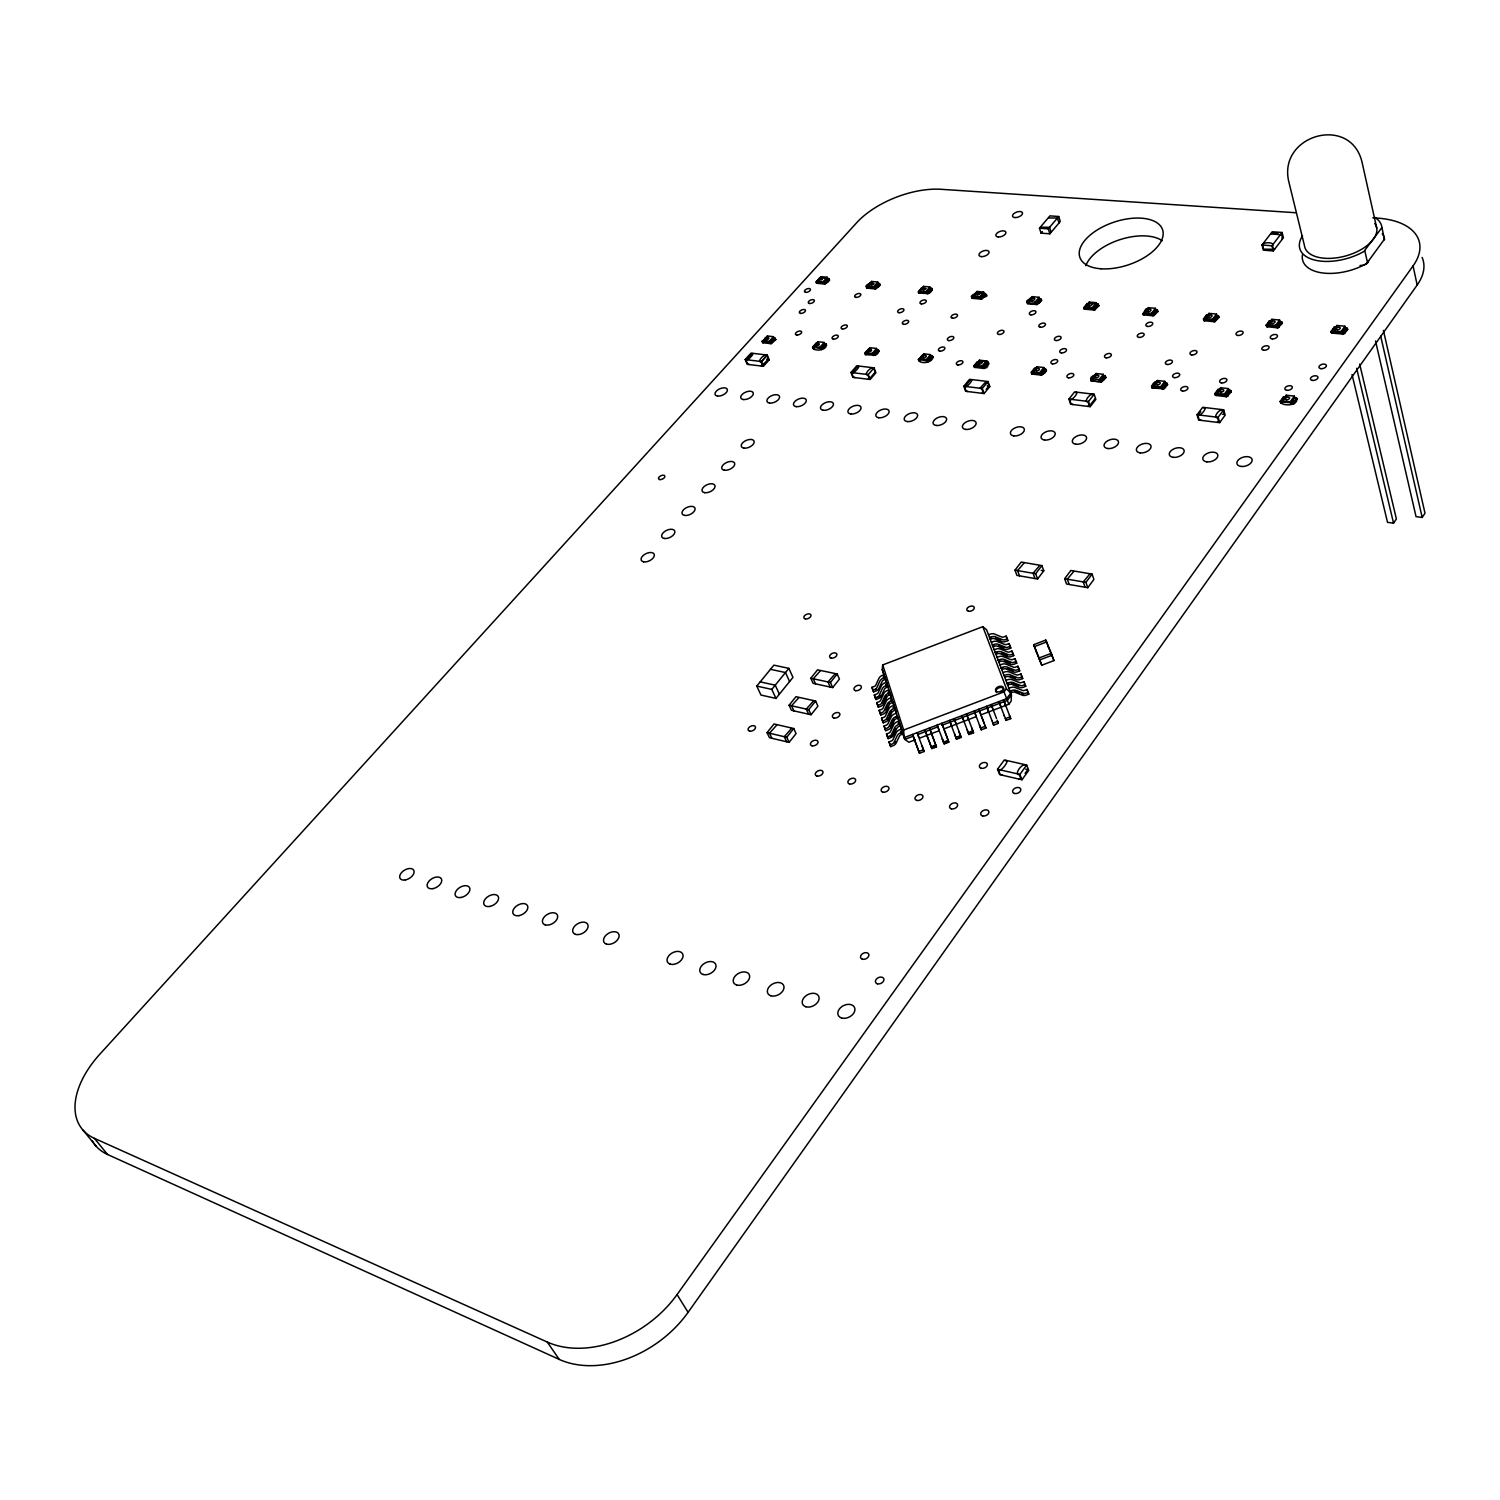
<?xml version="1.0" encoding="UTF-8"?>
<svg xmlns="http://www.w3.org/2000/svg" width="1500" height="1500" viewBox="0 0 1500 1500"><rect width="100%" height="100%" fill="white"/><g stroke="black" fill="none" stroke-linecap="round" stroke-linejoin="round"><path stroke-width="1.5" d="M915.356 739.763L908.831 742.238L904.8 739.387L882.244 669.562L882.731 664.931L982.819 626.663L986.55 629.7L1011.431 694.913L1011.15 701.119L1008.806 704.269L980.55 714.994M1302.525 254.475A42.319 22.387 -15.5 0 0 1322.175 272.906A42.319 22.387 -15.5 0 0 1366.65 263.512L1384.519 239.081A42.319 22.387 -15.5 0 0 1382.212 233.644M1384.463 239.756L1381.856 227.025A42.469 22.331 -15.6 0 0 1374.6 217.275M1333.312 332.288L1332.956 330.844L1336.875 325.463L1344.9 326.231L1341 331.613L1341.338 333.056L1345.238 327.656L1347.694 329.513L1343.419 334.106L1331.737 333.056L1331.062 331.444L1331.812 332.981M1218.487 315.619L1214.606 320.756L1203.675 319.781L1203.938 320.7L1214.794 321.75L1219.163 317.25L1216.875 315.469L1212.881 320.663L1212.487 319.275L1216.481 314.081L1208.981 313.369L1204.987 318.544L1205.381 319.95M1091.081 380.663L1101.469 382.144L1106.006 377.531L1103.756 375.712L1099.575 381.038L1099.125 379.65L1103.325 374.344L1096.012 373.5L1090.894 380.906M1045.819 369.075C1047.225 379.575 1029.075 368.906 1031.7 374.025L1041.919 375.206L1046.456 370.688L1044.3 368.906L1040.062 374.119L1039.613 372.769L1043.831 367.538L1036.763 366.731L1031.7 374.025M982.181 361.781C992.212 356.775 988.031 370.819 984 367.613L973.931 365.831L977.194 361.762L979.894 361.537L979.425 360.188L986.269 360.975L986.737 362.306L982.5 367.444L982.013 366.094L986.269 360.975M1346.981 327.825L1347.694 329.513M766.087 339.037C771.019 334.875 768.525 342.019 764.606 339.056L765.506 338.025A2.494 1.275 -22.9 0 0 767.212 337.181L762.056 341.288L762.6 342.712L771.337 343.725L775.837 339.581L773.962 337.95L769.65 342.731L769.125 341.456L763.088 340.763L763.612 342.019M1228.856 390.038L1231.256 391.931L1226.719 396.713L1215.413 395.4L1214.737 393.769L1218.019 389.381L1221.038 389.137L1220.625 387.731L1228.462 388.612L1228.856 390.038L1224.731 395.569L1224.338 394.144L1228.462 388.612M1230.544 390.244L1231.256 391.931M1165.256 382.762L1167.562 384.619L1164.375 388.781L1152.094 388.031C1150.969 385.312 1154.175 380.944 1157.681 381.881L1157.269 380.494L1164.825 381.356L1165.256 382.762L1161.094 388.181L1160.662 386.775L1164.825 381.356M1166.888 382.95L1167.562 384.619M1157.4 309.825L1153.388 314.925L1142.887 313.912L1143.169 314.831L1153.669 315.844L1158.056 311.419L1155.825 309.675L1151.794 314.775L1151.4 313.406L1155.413 308.306L1148.156 307.613L1142.831 314.213L1145.756 309.262L1148.569 308.981M1105.35 375.9C1106.175 386.1 1080.244 380.325 1095.6 374.775L1095.881 375.694A1.988 1.106 -18.7 0 0 1096.012 377.662A1.988 1.106 -18.7 0 0 1098.881 376.031A1.988 1.106 -18.7 0 0 1095.994 375.694L1094.737 374.681M1098.263 304.219L1094.513 310.125L1098.9 305.775L1098.263 304.219L1091.456 303.562M886.388 695.55L883.294 702.188A5.138 3.994 -17.4 0 1 882.769 703.05M885.731 709.931L888.075 704.944M888.975 716.062L891.337 711.075M891.469 723.919L893.831 718.913M893.175 733.519L895.556 728.494M1282.106 322.331L1277.812 326.85L1266.112 325.2L1266.844 326.7L1277.981 327.863L1282.35 323.269L1279.969 321.469L1276.031 326.756L1275.656 325.331L1279.613 320.044L1271.85 319.312L1267.894 324.6L1268.269 326.006M1203.825 319.631L1204.087 320.55M931.013 355.931L930.525 354.619L926.25 359.644L926.737 360.956L931.013 355.931L932.456 356.1C934.65 361.781 922.594 364.688 918.938 360.9L918.356 359.4L923.606 355.087M878.419 349.913C879.544 359.662 862.594 349.856 865.2 354.637L875.719 355.238L879 351.431L878.419 349.913L877.031 349.744L872.737 354.694L872.25 353.4L876.525 348.45L877.031 349.744M1282.5 402.281L1282.125 400.837L1286.213 395.212L1294.312 396.131L1290.244 401.775L1290.619 403.219L1294.688 397.575L1296.45 397.781C1299.019 405.3 1285.612 406.462 1280.925 403.031L1280.25 401.363L1280.925 403.031M1296.45 397.781L1297.163 399.506M813.656 346.613L819.881 347.325L820.406 348.619L824.7 343.762L826.05 343.912C828.038 349.838 816.544 351.675 813.113 348.581L812.569 347.137L815.981 343.275L818.475 343.05L817.969 341.756L813.656 346.613L814.163 347.887M1281.656 321.619L1282.35 323.269M828.956 278.644C829.763 287.756 814.087 278.7 816.431 283.238L825.15 284.081L829.5 280.087L828.956 278.644L820.2 277.8L815.906 281.85M775.275 338.1L771.056 342.806L762.056 341.288M1039.519 298.631C1047.169 307.2 1013.438 303.9 1032.712 297.994L1032.262 296.644L1039.069 297.3L1039.519 298.631L1035.431 303.544L1035 302.213L1039.069 297.3M1375.519 340.931L1416.038 516.619L1422.188 517.481L1425 513.206L1383.413 330.431M762.731 342.562L765.581 337.5M1352.025 374.531L1387.519 522.319L1393.556 523.181L1396.388 518.944L1359.675 364.125M979.669 292.95C1004.85 297.356 954.712 301.575 977.475 292.744L977.025 291.431L983.625 292.05L984.075 293.363L979.969 298.2L979.519 296.887L983.625 292.05M932.456 356.1L933.056 357.656M931.725 288.394C932.944 297.413 916.275 288.881 918.675 293.119L929.138 293.55L932.306 289.894L931.725 288.394L930.337 288.263L926.213 293.025L925.744 291.713L929.869 286.969L930.337 288.263M92.287 1140.769A85.894 51.206 -36.7 0 0 107.513 1154.456L559.219 1359.394A98.081 71.55 -35.8 0 0 688.088 1312.331L1417.163 285.038A74.737 40.238 -15.3 0 0 1422.094 257.438M1295.794 212.737L941.081 189.3A65.1 32.231 -21 0 0 856.688 222.713L99.956 1054.069A86.456 51.056 -36.5 0 0 94.406 1138.35L547.275 1342.05A98.812 71.494 -35.6 0 0 677.062 1294.575L1413.075 265.912A75.169 40.05 -15.5 0 0 1377.469 218.138L1372.8 217.838M878.212 283.312C885 291.3 853.575 288.375 872.006 282.731L871.519 281.438L877.725 282.037L878.212 283.312L874.069 287.981L873.6 286.706L877.725 282.037M1025.1 773.381L1027.819 769.631L1025.719 769.144M1021.969 779.775L1028.756 770.381L1026.694 765.037L1004.325 759.956L997.5 769.275L999.619 774.6L1021.969 779.775L1019.888 774.412L997.5 769.275M1294.031 403.856L1296.919 398.55M1344.694 333.656L1347.469 328.556M826.05 343.912L826.631 345.413M1019.888 774.412L1026.694 765.037M1280.25 401.363L1283.494 396.9L1286.587 396.656L1286.213 395.212M1331.062 331.444L1334.175 327.169L1337.212 326.906L1336.875 325.463M1280.513 402.319L1283.494 396.9M1331.287 332.4L1334.175 327.169M1302.525 235.8A42.469 22.331 -15.6 0 0 1314.525 260.025A42.469 22.331 -15.6 0 0 1363.912 251.456L1381.8 227.719M1215.487 395.325L1217.194 391.781M1219.631 422.662L1225.181 415.144L1223.681 409.8L1202.681 407.288L1197.075 414.75L1198.631 420.056L1219.631 422.662L1218.094 417.319L1223.681 409.8M1087.763 587.7L1093.912 579.412L1092.113 574.106L1070.85 570.487L1064.663 578.719L1066.519 584.006L1087.763 587.7L1085.944 582.375L1092.113 574.106M1011.431 694.913L1007.344 700.425L941.887 725.306M1006.406 688.688L1010.756 693.15L1006.65 698.663L904.069 737.644L903.675 730.012L1004.044 691.838L1006.406 688.688L982.819 626.663M1214.869 393.769L1226.456 395.775L1230.994 390.994M1153.388 384.788L1152.487 385.988A1.931 1.087 -18 0 1 1152.675 387.206L1152.956 388.125M1201.237 420.375L1199.1 419.55L1197.9 415.406L1200.694 411.675M1266.112 325.2L1269.244 321L1271.306 320.644A2.831 1.537 -16.4 0 1 1269.431 321.6L1268.606 322.725L1270.575 322.913M1267.406 324.731L1269.244 321M1216.912 394.669L1216.5 393.244L1220.625 387.731M1037.569 578.981L1035.694 573.731L1041.9 565.575L1021.219 562.069L1014.994 570.15L1016.906 575.4L1037.569 578.981L1043.775 570.844L1041.9 565.575M1273.331 250.931L1283.438 237.713L1282.125 232.481L1272.188 231.769L1262.044 244.95L1263.394 250.162L1273.331 250.931L1272 245.681L1282.125 232.481M1273.5 249.938L1272.469 245.85C1276.181 242.362 1262.662 241.369 1262.513 245.1L1263.562 249.169L1274.606 249.262M1151.812 387.094L1162.744 388.369L1167.281 383.681M1203.562 320.081L1206.488 315.038L1209.356 314.756L1208.981 313.369M1153.519 387.3L1153.106 385.912L1157.269 380.494M1155.3 384.994L1155.975 384.131L1154.044 383.906L1154.906 382.762A2.812 1.575 -17.9 0 0 1156.8 381.788L1155.469 383.025L1154.869 382.125M1209.356 314.756L1207.706 316.913L1205.812 316.725L1206.637 315.619A2.775 1.5 -17.2 0 0 1208.475 314.681L1207.556 315.75M1203.3 319.144L1206.581 315.038M1087.725 406.369L1089.394 406.012L1095.056 398.794M1090.181 406.669L1095.844 399.45L1094.194 394.275L1074.6 391.913L1068.919 399.094L1070.625 404.25L1090.181 406.669L1088.512 401.475L1094.194 394.275M1086.244 305.287L1087.087 304.237A2.662 1.425 -18.9 0 0 1088.888 303.319M789.113 742.35L796.069 733.612L793.725 728.513L774.038 723.956L767.062 732.638L769.444 737.719L789.113 742.35L786.75 737.269L767.062 732.638M811.069 714.75L817.913 706.144L815.625 701.044L795.975 696.675L789.094 705.225L791.419 710.306L811.069 714.75L808.762 709.65L789.094 705.225M832.688 687.581L839.438 679.106L837.188 673.987L817.556 669.825L810.806 678.244L813.075 683.325L832.688 687.581L830.438 682.463L810.806 678.244M786.75 737.269L793.725 728.513M808.762 709.65L815.625 701.044M830.438 682.463L837.188 673.987M1094.587 310.05L1084.35 309.15L1083.75 307.631L1086.975 303.656L1089.712 303.394L1089.281 302.044L1096.312 302.7L1096.725 304.069L1092.675 309.075L1092.262 307.725L1096.312 302.7M775.95 698.4L792.975 677.381L788.888 668.362L773.888 665.156L756.769 686.081L760.969 695.062L775.95 698.4L771.788 689.4L756.769 686.081M771.788 689.4L788.888 668.362M1031.1 372.469L1034.456 368.325L1037.212 368.1L1036.763 366.731M1084.031 308.531L1089.281 302.044M986.138 389.438L989.006 385.95L987.619 382.031M984.056 393.562L989.794 386.588L988.013 381.525L969.562 379.312L963.806 386.25L965.606 391.275L984.056 393.562L982.275 388.5L988.013 381.525M1026.787 302.156L1027.388 303.637L1037.231 304.594L1041.6 300.319L1041 298.781M973.444 295.369L972.938 298.369M966.019 385.144L970.331 379.95C974.981 378.169 966.769 388.087 964.575 386.887L965.981 390.787L967.913 391.556M984 367.613L988.538 363.169L987.487 362.4A2.7 1.463 -20.2 0 0 987.638 363.731L984.731 364.744M979.425 360.188L974.419 367.35L973.819 365.831M1028.625 302.887L1028.175 301.556L1032.262 296.644M979.894 361.537L978.131 363.637L976.388 363.45L977.288 362.362A2.662 1.444 -20.4 0 0 979.087 361.444L979.406 362.325M919.012 360.825L921.844 355.406M1049.869 233.812L1060.294 221.456L1058.737 216.506L1049.925 215.869L1039.463 228.206L1041.056 233.138L1049.869 233.812L1048.275 228.863L1058.737 216.506M918.356 359.4L928.2 361.144L932.737 356.775M971.625 296.831L972.188 298.294L981.731 299.231L986.1 295.012L985.5 293.512M1041.056 233.138L1042.35 231.6M919.95 290.231L919.406 293.194M920.119 360.188L919.631 358.875L923.906 353.85L930.525 354.619M973.369 297.562L972.919 296.25L977.025 291.431M975.75 293.775L972.188 298.294M870.844 377.194L875.175 372.169L873.713 368.344C871.106 365.794 862.913 375.281 867.919 375.056L869.4 378.881L867.975 379.219M870.15 379.481L875.925 372.769L874.05 367.856L856.763 365.794L850.969 372.469L852.881 377.362L870.15 379.481L868.237 374.587L850.969 372.469M868.237 374.587L874.05 367.856M868.725 284.513L869.587 283.519A2.475 1.256 -21.5 0 0 871.275 282.656M864.637 353.175L869.1 348.844M918.131 291.694L923.175 287.587A2.531 1.294 -20.9 0 1 921.469 288.45L920.606 289.462L922.238 289.613M869.325 349.294A2.569 1.35 -21.7 0 1 868.088 349.819L867.206 350.869C873.469 353.606 872.175 346.069 868.144 351.844L865.594 352.762L870.112 347.719L876.525 348.45M919.819 292.406L919.331 291.094L923.475 286.35L929.869 286.969M851.719 373.087L857.512 366.394C861.919 364.706 853.725 374.156 851.719 373.087L853.2 376.875L855.037 377.625M812.663 347.137L821.775 348.769L826.294 344.569M866.25 286.688L866.794 288.113L875.756 288.975L880.125 284.906L879.562 283.444M763.913 339.825L763.275 342.787M867.488 288.169L868.05 285.262L869.625 285.394L867.863 287.4L867.375 286.106L871.519 281.438M815.194 345.413L813.113 348.581M868.762 285.075L866.794 288.113M819.881 347.325L824.194 342.469L824.7 343.762M745.181 359.55L761.4 361.537L767.231 355.05L769.219 359.831L763.406 366.3L747.206 364.294L745.181 359.55L751.031 353.1L767.231 355.05M766.95 355.519C764.475 353.1 756.319 362.156 761.119 362.006L766.95 355.519L768.488 359.231L761.362 366.056M763.088 340.763L767.4 335.981L773.438 336.675L773.962 337.95M816.975 281.269L821.119 276.675L827.156 277.256L827.644 278.512L823.481 283.106L822.994 281.85L816.975 281.269L817.463 282.525C820.369 275.025 826.425 280.95 818.362 279.694L819.244 278.719A2.438 1.219 -22.1 0 0 819.844 278.512M747.375 358.538L751.763 353.7C755.925 352.087 747.769 361.106 745.913 360.15L747.488 363.844L749.212 364.556M817.331 281.475L819.206 278.194M769.125 341.456L773.438 336.675M822.994 281.85L827.156 277.256M1270.425 321.675L1271.55 321.581M1331.494 332.1L1344.469 332.7M1028.156 303.712L1027.763 301.744L1031.025 300.019L1029.281 299.85L1030.144 298.8A2.606 1.369 -19.6 0 0 1031.906 297.919L1030.612 299.119L1030.125 298.256M1152.094 388.031L1151.456 386.438M1280.681 402.056L1293.787 402.881M923.494 288.45L922.087 288.731M1343.344 334.181L1343.1 333.225M816.075 343.275L817.744 342.956A2.531 1.312 -22.4 0 1 816.019 343.837L815.119 344.869C821.138 347.512 819.919 340.125 816 345.825L813.488 346.725L813.806 348.675M1277.738 326.925L1278.056 327.787M1084.35 309.15L1083.862 307.631M766.462 338.194L767.569 338.006M1162.744 388.369L1163.025 389.306M1214.531 320.831L1214.869 321.694M918.675 293.119L921.413 287.925M1270.5 321.619L1270.387 320.55M1088.213 304.256L1087.069 303.656M817.219 343.837L817.013 342.881M1035.638 368.981L1034.55 368.344M870.656 283.612L869.625 282.994M1284.712 397.594L1283.756 397.856M869.212 349.875L868.144 349.256M1146.731 310.012L1145.85 309.262M883.894 674.756L882.019 675.487A5.794 4.537 -17.8 0 0 879.056 678.094L875.85 684.994A2.719 2.119 -17.4 0 1 874.369 686.4L871.95 687.319L873.581 691.894L875.812 691.031A5.1 3.994 -17.4 0 0 878.906 688.312L881.981 681.712A3.413 2.662 -17.8 0 1 884.044 679.894L885.544 679.312L884.812 677.587L882.938 678.319A5.794 4.537 -17.8 0 0 879.956 680.925L876.638 688.031A2.719 2.119 -17.4 0 1 875.269 689.25L872.85 690.169M988.481 634.781L990.394 634.069A5.831 4.556 -21 0 1 994.406 634.012L1001.812 637.031A2.719 2.119 -21.3 0 0 1003.687 637.013L1006.125 636.094L1007.869 640.631L1005.619 641.494A5.138 4.013 -21.3 0 1 1001.438 641.55L994.519 638.719A3.431 2.681 -21 0 0 991.725 638.756L990.225 639.338M883.144 677.044L884.625 676.481M989.55 637.575L991.462 636.863A5.831 4.556 -21 0 1 995.475 636.806L1002.9 639.825A2.737 2.137 -21.3 0 0 1004.775 639.806L1007.212 638.869L1007.869 640.631M883.594 678.469L885.094 677.888M989.681 637.931L991.181 637.369M882.244 669.562L886.481 682.275L884.456 683.062A5.812 4.537 -17.8 0 0 881.475 685.688L878.137 692.794A2.719 2.119 -17.4 0 1 876.75 694.012L874.331 694.931L875.962 699.525L878.212 698.681A5.119 3.994 -17.4 0 0 881.325 695.944L884.4 689.325A3.413 2.662 -17.8 0 1 886.481 687.506L887.981 686.925L887.25 685.2L885.356 685.931A5.831 4.537 -17.8 0 0 882.375 688.538L879.038 695.662A2.719 2.119 -17.4 0 1 877.65 696.881L875.231 697.8M991.331 642.244L993.244 641.531A5.85 4.556 -21 0 1 997.275 641.475L1004.7 644.494A2.737 2.137 -21.3 0 0 1006.594 644.456L1009.031 643.538L1010.794 648.094L1008.525 648.956A5.156 4.013 -21.3 0 1 1004.325 649.031L997.388 646.2A3.431 2.681 -20.9 0 0 994.575 646.238L993.075 646.819M885.562 684.637L887.062 684.075L886.331 682.331M992.4 645.056L994.312 644.344A5.85 4.556 -20.9 0 1 998.344 644.288L1005.806 647.306A2.737 2.137 -21.3 0 0 1007.681 647.269L1010.119 646.35L1010.794 648.094M886.031 686.062L887.531 685.5M992.531 645.413L994.05 644.831M888.787 689.981L886.894 690.712A5.831 4.537 -17.7 0 0 883.894 693.337L880.556 700.462A2.737 2.119 -17.4 0 1 879.169 701.681L876.731 702.619L878.381 707.231L880.631 706.369A5.138 3.994 -17.4 0 0 883.744 703.65L886.856 696.994A3.431 2.662 -17.7 0 1 888.938 695.175L890.438 694.594L889.706 692.869L887.812 693.6A5.85 4.537 -17.7 0 0 884.812 696.225L881.475 703.35A2.737 2.119 -17.4 0 1 880.069 704.569L877.631 705.506M994.2 649.763L996.112 649.05A5.869 4.556 -20.9 0 1 1000.162 648.975L1007.625 651.994A2.756 2.137 -21.3 0 0 1009.519 651.975L1011.956 651.038L1013.737 655.631L1011.469 656.494A5.175 4.013 -21.2 0 1 1007.231 656.569L1000.294 653.738A3.45 2.681 -20.9 0 0 997.463 653.775L995.962 654.356M888.019 692.288L889.519 691.725M995.288 652.594L997.2 651.881A5.888 4.556 -20.9 0 1 1001.25 651.806L1008.731 654.825A2.756 2.137 -21.2 0 0 1010.606 654.806L1013.062 653.869L1013.737 655.631M888.488 693.731L889.988 693.15L891.413 697.65L889.35 698.419A5.869 4.556 -17.7 0 0 886.35 701.044L882.994 708.188A2.737 2.119 -17.4 0 1 881.587 709.406L879.15 710.344L880.8 714.994L883.05 714.131A5.175 3.994 -17.4 0 0 886.2 711.394L889.312 704.738A3.45 2.662 -17.7 0 1 891.413 702.9L892.913 702.337L892.181 700.594L890.288 701.325A5.869 4.556 -17.7 0 0 887.269 703.95L883.913 711.094A2.737 2.119 -17.4 0 1 882.506 712.331L880.069 713.269M995.419 652.931L996.919 652.369M997.087 657.337L999.019 656.606A5.888 4.575 -20.9 0 1 1003.069 656.55L1010.569 659.569A2.756 2.137 -21.2 0 0 1012.463 659.531L1014.919 658.612L1016.7 663.225L1014.412 664.087A5.194 4.031 -21.2 0 1 1010.175 664.163L1003.2 661.331A3.469 2.681 -20.9 0 0 1000.369 661.369L998.85 661.95M1033.669 644.7L1045.8 640.069L1052.044 655.256L1039.8 659.906L1033.669 644.7L1036.388 651.9M890.475 699.994L891.994 699.431M998.175 660.188L1000.106 659.475A5.906 4.575 -20.9 0 1 1004.175 659.4L1011.675 662.419A2.756 2.137 -21.2 0 0 1013.569 662.4L1016.025 661.462L1016.7 663.225M1034.438 646.594L1046.587 641.962M998.306 660.525L999.825 659.944M893.738 705.45L891.844 706.2A5.888 4.556 -17.7 0 0 888.825 708.825L885.45 715.969A2.756 2.137 -17.4 0 1 884.044 717.206L881.587 718.144L883.237 722.812L885.506 721.95A5.194 4.013 -17.4 0 0 888.656 719.194L891.806 712.537A3.469 2.681 -17.7 0 1 893.906 710.7L895.425 710.119L894.694 708.394L892.781 709.125A5.888 4.556 -17.7 0 0 889.744 711.75L886.462 718.725A2.756 2.137 -17.4 0 1 884.963 720.131L882.506 721.069M1000.013 664.969L1001.925 664.237A5.925 4.575 -20.9 0 1 1006.012 664.181L1013.512 667.2A2.775 2.137 -21.2 0 0 1015.425 667.163L1017.9 666.225L1019.681 670.875L1017.394 671.737A5.212 4.031 -21.2 0 1 1013.138 671.812L1006.144 668.981A3.488 2.681 -20.8 0 0 1003.294 669.038L1001.775 669.619M892.969 707.775L894.487 707.194M1001.1 667.837L1003.031 667.125A5.925 4.575 -20.8 0 1 1007.119 667.05L1014.637 670.069A2.775 2.137 -21.2 0 0 1016.531 670.05L1019.025 669.113L1019.681 670.875M1001.231 668.175L1002.75 667.594M896.25 713.288L894.338 714.019A5.906 4.556 -17.7 0 0 891.319 716.663L887.906 723.825A2.756 2.137 -17.4 0 1 886.5 725.044L884.044 726L885.712 730.688L887.981 729.825A5.212 4.013 -17.4 0 0 891.15 727.069L894.3 720.394A3.469 2.681 -17.7 0 1 896.419 718.556L897.938 717.975L897.206 716.231L895.275 716.981A5.925 4.556 -17.7 0 0 892.256 719.625L888.844 726.788A2.775 2.137 -17.4 0 1 887.438 728.006L884.963 728.962M1002.938 672.656L1004.869 671.925A5.944 4.575 -20.8 0 1 1008.975 671.869L1016.512 674.888A2.775 2.137 -21.1 0 0 1018.406 674.85L1020.9 673.913L1022.681 678.581L1020.394 679.444A5.25 4.031 -21.1 0 1 1016.119 679.519L1009.106 676.706A3.488 2.681 -20.8 0 0 1006.256 676.744L1004.719 677.325M1004.044 675.562L1005.994 674.831A5.944 4.575 -20.8 0 1 1010.081 674.756L1017.638 677.775A2.794 2.137 -21.1 0 0 1019.531 677.756L1022.025 676.819L1022.681 678.581M895.95 717.075L897.469 716.494M1041.75 665.231L1053.975 660.581L1051.256 653.344L1039.031 657.994L1041.75 665.231L1035.619 650.006M1005.9 680.419L1007.85 679.688A5.963 4.594 -20.8 0 1 1011.956 679.612L1019.513 682.631A2.794 2.137 -21.1 0 0 1021.425 682.594L1023.919 681.656L1025.719 686.344L1023.413 687.225A5.269 4.031 -21.1 0 1 1019.137 687.3L1012.087 684.469A3.506 2.7 -20.8 0 0 1009.219 684.525L1007.681 685.106M897.994 723.488L899.531 722.906L898.781 721.181L896.869 721.912A5.925 4.556 -17.7 0 0 893.812 724.556L890.4 731.737A2.775 2.137 -17.4 0 1 888.975 732.975L886.519 733.913L888.188 738.619L890.475 737.756A5.231 4.013 -17.4 0 0 893.644 735L896.831 728.306A3.488 2.681 -17.7 0 1 898.95 726.469L900.469 725.887L899.738 724.144L897.806 724.894A5.944 4.575 -17.7 0 0 894.769 727.537L891.337 734.719A2.775 2.137 -17.4 0 1 889.913 735.956L887.456 736.894M1007.006 683.344L1008.956 682.612A5.981 4.594 -20.8 0 1 1013.081 682.537L1020.638 685.556A2.794 2.137 -21.1 0 0 1022.569 685.519L1025.062 684.581L1025.719 686.344M1007.137 683.644L1008.675 683.062M901.331 729.131L899.4 729.862A5.963 4.575 -17.7 0 0 896.344 732.525L892.913 739.706A2.794 2.137 -17.4 0 1 891.487 740.944L889.012 741.881L890.7 746.625L892.987 745.763A5.25 4.031 -17.4 0 0 896.175 743.006L899.363 736.294A3.506 2.681 -17.7 0 1 901.5 734.456L903.038 733.875L902.288 732.131L900.356 732.863A5.963 4.575 -17.7 0 0 897.3 735.525L893.85 742.706A2.794 2.137 -17.4 0 1 892.425 743.944L889.95 744.9M1008.881 688.237L1010.831 687.506A5.981 4.594 -20.8 0 1 1014.956 687.431L1022.55 690.45A2.812 2.156 -21.1 0 0 1024.463 690.413L1026.975 689.456L1028.775 694.181L1026.469 695.062A5.287 4.05 -21.1 0 1 1022.175 695.138L1015.106 692.306A3.525 2.7 -20.8 0 0 1012.219 692.362L1010.681 692.944M900.544 731.456L902.081 730.875M1010.006 691.181L1011.956 690.45A6 4.594 -20.8 0 1 1016.081 690.375L1023.694 693.394A2.812 2.156 -21.1 0 0 1025.606 693.356L1028.119 692.4L1028.775 694.181M901.013 732.956L902.55 732.375M1010.119 691.481L1011.656 690.881M913.538 736.069L904.8 739.387L900.581 726.206M918.844 737.25L917.137 732.675L917.775 734.569L937.537 726.956M919.706 738.094L939.263 730.669M943.612 729.019L976.219 716.644M917.775 734.569L924.113 751.5L919.481 753.263L918.75 751.519L923.381 749.756L922.144 746.156M931.838 748.575L931.238 746.812L935.737 745.069L929.456 727.987L936.45 746.831L931.838 748.575L930.075 743.85M943.462 742.144L948.094 740.381L946.987 737.212L948.806 742.144L944.175 743.888L942.413 739.163M959.4 732.712L961.181 737.438L956.531 739.2L955.819 737.456L960.469 735.694L959.175 732.094M971.775 728.025L973.556 732.75L968.906 734.513L968.212 732.75L972.825 730.725L966.469 713.925L968.381 718.987M984.15 723.319L985.931 728.062L981.281 729.825L980.588 728.062L985.238 726.3L984.862 725.156M997.762 721.856L998.325 723.356L993.675 725.119L992.981 723.356L997.575 721.35M1004.213 715.5L1006.069 720.413L1010.719 718.65L1009.481 715.406M922.556 356.212L922.819 354.994M1218.731 390.281L1218.131 389.381M1272.019 232.762L1277.981 233.194M1039.463 228.206L1048.275 228.863M1262.044 244.95L1272.469 245.85M819.244 280.575L816.806 281.456L817.106 283.312M1087.388 306.262L1084.725 307.219L1085.138 309.225M1146.244 311.906L1143.544 312.863L1143.994 314.906M1207.069 317.738L1204.312 318.712A1.913 1.031 -17.3 0 1 1204.519 319.856L1204.781 320.794M1269.956 323.756L1267.144 324.75A1.95 1.069 -16.4 0 1 1267.388 325.931L1267.631 326.869M1334.981 329.981L1332.113 330.994A1.988 1.106 -15.5 0 1 1332.412 332.194L1332.638 333.15M1281.9 322.575L1280.812 321.544A2.869 1.575 -16.2 0 0 1281.206 322.913L1278.112 323.981M1347.206 328.781L1346.119 327.75A2.944 1.613 -15.2 0 0 1346.55 329.156L1343.4 330.225M975.787 294.731L974.1 294.581L974.963 293.55A2.569 1.331 -20.3 0 0 976.706 292.669L977.006 293.55M1335.6 329.119L1333.556 328.931L1334.362 327.787A2.888 1.594 -15.4 0 0 1336.275 326.812L1336.5 327.769L1335.337 326.719M825.675 280.688L828.337 279.75A2.475 1.238 -22 0 1 828.3 278.569L829.5 280.087M876.262 285.525L878.962 284.587A2.531 1.275 -21.4 0 1 878.888 283.387L880.125 284.906M928.387 290.512L931.144 289.556A2.569 1.312 -20.8 0 1 931.031 288.337L932.306 289.894M982.125 295.65L984.937 294.675A2.606 1.369 -20.1 0 1 984.788 293.438L986.1 295.012M1037.588 300.956L1040.456 299.981A2.662 1.406 -19.4 0 1 1040.25 298.706L1041.6 300.319M1094.812 306.431L1097.738 305.438A2.7 1.444 -18.7 0 1 1097.494 304.144L1098.9 305.775M1153.912 312.094L1156.894 311.062A2.756 1.481 -17.9 0 1 1156.612 309.75L1158.056 311.419M1214.981 317.925L1218.019 316.894A2.812 1.537 -17 0 1 1217.681 315.544L1219.163 317.25M825.244 281.175L826.912 281.325L824.475 284.025M875.831 286.012L877.556 286.181L875.081 288.919M927.956 291L929.738 291.169L927.225 293.944M981.713 296.156L983.55 296.325L981 299.156M1037.156 301.462L1039.05 301.65L1038.188 302.7A1.894 1.013 -19.5 0 0 1036.181 303.619L1036.481 304.519M1094.4 306.956L1096.35 307.144L1095.487 308.212A1.931 1.031 -18.8 0 0 1093.462 309.15L1093.744 310.05M1153.5 312.619L1155.525 312.806L1154.663 313.894A1.969 1.069 -18 0 0 1152.6 314.85L1152.862 315.769M1214.569 318.469L1216.65 318.675L1215.806 319.781A2.006 1.087 -17.1 0 0 1213.706 320.756L1213.969 321.675M1277.7 324.525L1279.856 324.731L1279.013 325.856A2.062 1.125 -16.2 0 0 1276.875 326.831L1277.119 327.787M1342.987 330.769L1345.219 330.994L1344.394 332.137A2.1 1.163 -15.3 0 0 1342.219 333.15L1342.463 334.106M867.375 286.106L873.6 286.706M919.331 291.094L925.744 291.713M972.919 296.25L979.519 296.887M1028.175 301.556L1035 302.213M1092.262 307.725L1085.231 307.05L1085.644 308.4M1151.4 313.406L1144.125 312.694L1144.537 314.081L1146.9 311.1L1145.044 310.912L1145.888 309.825A2.719 1.463 -18.1 0 0 1147.706 308.906L1147.987 309.825M1204.987 318.544L1212.487 319.275M1267.894 324.6L1275.656 325.331M1332.956 330.844L1341 331.613M1084.069 308.25L1094.231 309.225M977.456 364.462L974.794 365.419L975.188 367.444M1218.656 392.306L1215.806 393.319A1.969 1.125 -17 0 1 1216.012 394.556L1216.294 395.494M817.969 341.756L824.194 342.469M826.388 344.775L825.375 343.837A2.569 1.331 -22.2 0 0 825.431 345.094L822.675 346.05M1167.169 383.869L1166.062 382.856A2.869 1.594 -17.7 0 0 1166.362 384.281L1163.269 385.331M1230.806 391.181L1229.7 390.131A2.925 1.65 -16.8 0 0 1230.056 391.594L1226.906 392.662M1296.694 398.738L1295.569 397.688A2.981 1.706 -15.8 0 0 1295.981 399.169L1295.006 400.519L1292.756 400.256M1094.719 377.081L1092.862 376.856L1093.725 375.731A2.756 1.519 -18.8 0 0 1095.6 374.775M1219.331 391.425L1217.344 391.2L1218.188 390.019A2.869 1.631 -17 0 0 1220.119 389.044M771.919 340.219L774.637 339.262A2.531 1.294 -22.8 0 1 774.619 338.025L775.837 339.581M875.006 352.087L877.8 351.112A2.606 1.369 -21.6 0 1 877.725 349.838L879 351.431M928.987 358.312L931.856 357.338A2.662 1.425 -20.9 0 1 931.725 356.006M1042.294 371.381L1045.256 370.369A2.756 1.5 -19.4 0 1 1045.05 369L1046.456 370.688M1101.769 378.244L1104.806 377.194A2.812 1.556 -18.6 0 1 1104.562 375.806L1106.006 377.531M771.469 340.706L773.156 340.894L770.662 343.65M822.225 346.556L823.95 346.762L821.438 349.556M874.556 352.594L876.337 352.8L873.787 355.65M928.556 358.837L930.394 359.044L929.475 360.113A1.894 1.013 -21 0 0 927.469 361.05L927.788 361.931M984.281 365.269L986.194 365.494L985.275 366.581A1.931 1.05 -20.3 0 0 983.25 367.519L983.55 368.419M1041.862 371.925L1043.812 372.15L1042.913 373.256A1.969 1.087 -19.5 0 0 1040.85 374.213L1041.15 375.113M1101.338 378.788L1103.381 379.012L1102.481 380.156A2.006 1.106 -18.7 0 0 1100.362 381.131L1100.662 382.05M1162.856 385.875L1164.956 386.119L1164.056 387.281A2.044 1.144 -17.8 0 0 1161.919 388.275L1162.2 389.213M1226.475 393.225L1228.65 393.488L1227.769 394.65A2.1 1.181 -16.8 0 0 1225.594 395.663L1225.856 396.619M1292.344 400.837L1294.594 401.1L1293.713 402.3A2.137 1.219 -15.8 0 0 1291.5 403.331L1291.744 404.288M865.931 354.731L865.706 352.838L872.25 353.4M919.631 358.875L926.25 359.644M982.013 366.094L975.169 365.306L975.638 366.637M1039.613 372.769L1032.544 371.944L1032.994 373.312M1099.125 379.65L1091.812 378.806L1092.262 380.194L1094.044 377.925L1092.188 377.719L1091.287 378.9A1.894 1.05 -18.8 0 1 1091.438 380.081L1091.719 381M1153.106 385.912L1160.662 386.775M1216.5 393.244L1224.338 394.144M1282.125 400.837L1290.244 401.775M974.419 367.35L984.319 368.512M1075.406 392.569C1080.3 390.694 1072.087 401.062 1069.725 399.731L1071.038 403.744L1073.044 404.55M1093.763 394.781C1090.875 391.95 1082.681 402.356 1088.081 401.981L1089.394 406.012M1203.506 407.944C1208.662 405.956 1200.487 416.887 1197.9 415.406M766.969 359.044L768.488 359.231M987.281 385.744L989.006 385.95M1222.388 414.225L1224.356 414.469L1223.194 410.325C1220.138 407.325 1211.963 418.312 1217.606 417.825L1218.787 421.988L1216.987 422.325M767.194 359.569L769.219 359.831M987.469 386.306L989.794 386.588M963.806 386.25L982.275 388.5M1068.919 399.094L1088.512 401.475M1197.075 414.75L1218.094 417.319M1041.169 570.394L1043.775 570.844M1014.994 570.15L1035.694 573.731M1064.663 578.719L1085.944 582.375M770.475 669.319L785.494 672.544L789.581 681.562M760.219 681.881L775.237 685.163L779.381 694.181M1005.244 760.706C1010.831 759.056 1001.269 772.181 998.438 770.025L1000.069 774.169L1002.394 775.237M1026.206 765.469C1022.719 761.737 1013.156 774.919 1019.419 774.844L1021.031 779.006L1019.156 779.119M1011.525 683.006L1018.575 685.837M1014.544 690.844L1019.831 692.962M1010.306 675.956L1015.556 678.075M1004.4 660.6L1009.631 662.737A5.194 4.031 -21.2 0 0 1010.269 662.944M1007.344 668.25L1012.575 670.369A5.212 4.031 -21.2 0 0 1013.231 670.575M1001.475 653.025L1006.688 655.144A5.175 4.013 -21.2 0 0 1007.325 655.35M995.719 638.025L1000.894 640.163M998.588 645.506L1003.781 647.625M83.1 1130.212L96.188 1146.281M94.406 1138.35L107.513 1154.456M547.275 1342.05L559.219 1359.394M677.062 1294.575L688.088 1312.331M771.881 738.3L769.5 733.219L776.737 725.1M786.638 741.769L784.275 736.688L791.512 728.513M793.875 710.869L791.55 705.769L798.675 697.8M808.594 714.188L806.287 709.087L813.413 701.062M815.513 683.85L813.244 678.769L820.256 670.913M830.231 687.038L827.962 681.938L834.975 674.044M884.044 726L885.712 730.688M886.519 733.913L888.188 738.619M889.012 741.881L890.7 746.625M871.95 687.319L873.581 691.894M874.331 694.931L875.962 699.525M876.731 702.619L878.381 707.231M879.15 710.344L880.8 714.994M881.587 718.144L883.237 722.812M761.4 361.537L763.406 366.3M761.119 362.006L762.675 365.719M923.381 749.756L924.113 751.5M767.4 335.981L767.925 337.256M935.737 745.069L936.45 746.831M1047.731 645.394L1053.975 660.581M948.094 740.381L948.806 742.144M960.469 735.694L961.181 737.438M972.844 730.988L973.556 732.75M985.238 726.3L985.931 728.062M821.119 276.675L821.625 277.95M992.719 708.638L991.2 704.531L992.681 708.431M998.325 723.356L997.125 720.131M1000.763 706.425L998.925 701.606L1000.669 706.181M1008.806 704.269L1004.044 691.838M1004.963 703.519L1003.556 699.844L1004.044 701.1M1010.719 718.65L1010.044 716.887L1005.394 718.65L1006.069 720.413M865.819 352.65L866.306 353.944M870.112 347.719L870.6 349.012M1005.112 703.931L1009.856 716.362M1000.612 706.087L1004.419 716.062M993.038 709.444L996.469 718.387M988.387 711.206L992.025 720.75M983.906 722.719L978.825 709.237L980.344 713.325M976.012 715.913L981.281 729.825M966.956 729.188L961.838 715.688L963.656 720.506M959.25 732.112L954.131 718.612L956.025 723.675M951.413 725.662L955.819 737.456M947.025 737.156L941.794 723.3L943.688 728.362M943.706 728.606L946.819 736.8M926.587 734.681L929.944 743.231M926.719 735.037L931.238 746.812M1004.269 701.719L1005.319 704.419M988.481 711.356L986.55 706.294L987.731 709.406M980.494 713.738L984.356 723.806M938.925 729.994L942.544 739.275M914.325 739.256L912.525 734.419L917.756 748.275M914.25 739.369L918.75 751.519M993.675 725.119L992.1 720.938M988.294 710.887L987.375 708.506M976.012 715.819L974.194 711L974.569 712.013M951.394 725.438L949.5 720.375L951.225 724.969M954.637 734.1L956.531 739.2M942.281 738.787L944.175 743.888M1026.975 689.456L1027.631 691.238M1017.9 666.225L1018.556 667.987M1020.9 673.913L1021.556 675.675M1023.919 681.656L1024.575 683.419M1009.031 643.538L1009.688 645.3M1011.956 651.038L1012.631 652.8M1014.919 658.612L1015.575 660.375M1006.125 636.094L1006.781 637.837M975.544 714.694L974.644 712.256M979.5 725.081L980.588 728.062M967.144 729.788L968.906 734.513M967.369 730.256L968.287 732.75M926.737 734.812L924.844 729.75L926.644 734.569M992.606 722.212L993.038 723.375M938.981 729.881L937.163 725.062L938.888 729.656M917.663 748.331L919.481 753.263M919.688 360.994L919.331 358.988L922.612 357.244L920.925 357.056L921.825 355.988A2.606 1.387 -21.1 0 0 923.269 355.331M923.906 353.85L924.375 355.181M1019.475 575.831L1017.563 570.6L1024.013 563.081M1045.8 640.069L1048.519 647.269M923.475 286.35L923.944 287.662M1034.981 578.531L1033.088 573.281L1039.5 565.725M981.75 393.263L983.287 392.925L981.881 389.006L979.95 388.219L985.894 381.825M970.688 732.112L971.231 733.631M1069.163 584.475L1067.306 579.169L1073.7 571.519M988.219 362.475L988.837 364.069M958.331 736.819L958.856 738.319M1085.1 587.231L1083.263 581.925L1089.638 574.237M945.975 741.506L946.5 743.006M1032.506 374.119L1032.094 372.037L1035.469 370.256L1033.669 370.05L1034.55 368.925A2.719 1.481 -19.6 0 0 1036.388 368.006M1043.831 367.538L1044.3 368.906M933.638 746.175L934.144 747.694M1040.944 227.213L1049.587 227.306L1051.162 232.275M882.731 664.931L903.675 730.012M892.837 702.038L896.344 713.025M897.769 717.431L899.175 721.819M1048.8 217.95L1057.425 218.044L1058.981 222.994M1096.012 373.5L1096.444 374.869M1103.325 374.344L1103.756 375.712M1155.413 308.306L1155.825 309.675M1227.825 395.231L1228.088 396.188M1226.456 395.775L1226.719 396.713M1216.481 314.081L1216.875 315.469M1281.844 403.125L1281.6 402.169A2.025 1.144 -16 0 0 1281.319 400.912L1284.9 398.981L1282.837 398.738L1283.7 397.538A2.944 1.669 -16 0 0 1285.631 396.544M1266.506 325.837L1266.75 326.775M1294.312 396.131L1294.688 397.575M1271.85 319.312L1272.206 320.738M1292.4 403.425L1292.644 404.381M1279.613 320.044L1279.969 321.469M1279.069 326.4L1279.312 327.356M1271.062 233.981L1281.019 234.713L1281.956 233.475L1282.181 239.362M1356.656 368.363L1393.556 523.181M1344.9 326.231L1345.238 327.656M1364.812 250.819L1367.569 262.875M1380.731 336.262L1422.188 517.481M1376.756 228.244L1362.225 162.994C1351.538 114.188 1278.263 134.438 1288.631 181.013L1304.419 245.419A37.256 19.575 -15.6 0 0 1347.919 255.3A37.256 19.575 -15.6 0 0 1374.75 223.5M1413.075 265.912L1417.163 285.038M1085.812 265.65A43.369 22.65 -18.4 0 1 1119.806 239.7A43.369 22.65 -18.4 0 1 1162.219 240.731M1368.45 260.606A6.038 3.225 -15.2 0 1 1365.9 264.094A6.038 3.225 -15.2 0 1 1360.031 265.463M820.913 277.875A2.438 1.219 -22.1 0 1 820.406 278.212M1003.444 690.769A4.125 2.625 -20.9 0 0 1003.894 689.288L1003.706 688.631A4.125 2.625 -20.9 0 0 999.244 687.712A4.125 2.625 -20.9 0 0 995.962 691.219L996.131 691.894A4.125 2.625 -20.9 0 0 996.562 692.456M1002.844 691.481A4.125 2.625 -20.9 0 1 1002.056 692.119M876.038 689.306A5.1 3.994 -17.4 0 1 875.363 689.606M888.844 703.275A3.45 2.662 -17.7 0 1 889.2 702.712M880.35 695.363A5.119 3.994 -17.4 0 1 879.637 696.112M878.756 696.75A5.119 3.994 -17.4 0 1 878.1 697.087M888.188 717.731A5.175 4.013 -17.4 0 1 887.212 719.1M890.681 725.588A5.212 4.013 -17.4 0 1 890.156 726.45M892.65 734.363A5.231 4.013 -17.4 0 1 891.638 735.356M891.019 735.769A5.231 4.013 -17.4 0 1 890.363 736.125M895.556 741.788A5.25 4.031 -17.4 0 1 894.712 742.875M1023.675 694.012A5.287 4.05 -21.1 0 1 1021.912 693.769M979.481 293.644C975.881 298.163 975.337 291.038 979.481 293.644M925.8 288.525C922.219 292.969 921.788 286.012 925.8 288.525M873.731 283.575C870.188 287.944 869.85 281.119 873.731 283.575M1000.65 691.425L999.637 691.781A4.125 2.625 -20.9 0 1 995.681 690.712L995.494 690.037A4.125 2.625 -20.9 0 1 998.794 686.531A4.125 2.625 -20.9 0 1 1003.256 687.431L1003.444 688.106A4.125 2.625 -20.9 0 1 1000.65 691.425M921.431 303.919A3.356 1.725 -20.9 0 0 926.344 301.163A3.356 1.725 -20.9 0 0 921.694 300.694A3.356 1.725 -20.9 0 0 921.431 303.919M519 915.637A8.25 5.175 -30.6 0 0 527.419 905.494A8.25 5.175 -30.6 0 0 514.5 907.875A8.25 5.175 -30.6 0 0 519 915.637M670.2 964.144A8.625 5.756 -29 0 0 683.025 956.512A8.625 5.756 -29 0 0 671.925 953.081A8.625 5.756 -29 0 0 670.2 964.144M1272.244 338.906A3.75 2.062 -16.3 0 0 1277.531 335.85A3.75 2.062 -16.3 0 0 1271.906 335.306A3.75 2.062 -16.3 0 0 1272.244 338.906M703.069 974.475A8.7 5.869 -28.6 0 0 715.988 966.75A8.7 5.869 -28.6 0 0 704.663 963.244A8.7 5.869 -28.6 0 0 703.069 974.475M1147.631 326.475A3.6 1.95 -18 0 0 1152.788 323.531A3.6 1.95 -18 0 0 1147.519 323.006A3.6 1.95 -18 0 0 1147.631 326.475M805.837 1006.763A8.963 6.262 -27.2 0 0 819.094 998.775A8.963 6.262 -27.2 0 0 807.019 995.044A8.963 6.262 -27.2 0 0 805.837 1006.763M1030.931 314.85A3.469 1.837 -19.6 0 0 1035.956 311.981A3.469 1.837 -19.6 0 0 1031.025 311.494A3.469 1.837 -19.6 0 0 1030.931 314.85M770.85 995.775A8.869 6.131 -27.7 0 0 783.994 987.881A8.869 6.131 -27.7 0 0 772.181 984.225A8.869 6.131 -27.7 0 0 770.85 995.775M1237.875 335.475A3.712 2.044 -16.7 0 0 1243.125 332.456A3.712 2.044 -16.7 0 0 1237.594 331.913A3.712 2.044 -16.7 0 0 1237.875 335.475M809.587 303.506A3.244 1.65 -22.3 0 0 814.387 300.806A3.244 1.65 -22.3 0 0 810.019 300.356A3.244 1.65 -22.3 0 0 809.587 303.506M899.044 312.712A3.337 1.725 -21.2 0 0 903.956 309.938A3.337 1.725 -21.2 0 0 899.363 309.469A3.337 1.725 -21.2 0 0 899.044 312.712M1206.787 461.85A7.781 4.537 -17 0 0 1217.869 455.381A7.781 4.537 -17 0 0 1206.3 453.863A7.781 4.537 -17 0 0 1206.787 461.85M998.981 334.481A3.469 1.856 -20 0 0 1004.025 331.613A3.469 1.856 -20 0 0 999.113 331.088A3.469 1.856 -20 0 0 998.981 334.481M1056.019 340.538A3.544 1.913 -19.3 0 0 1061.138 337.613A3.544 1.913 -19.3 0 0 1056.056 337.087A3.544 1.913 -19.3 0 0 1056.019 340.538M1075.856 444.244A7.463 4.256 -19 0 0 1086.637 438A7.463 4.256 -19 0 0 1075.856 436.594A7.463 4.256 -19 0 0 1075.856 444.244M1044.544 440.044A7.388 4.181 -19.5 0 0 1055.25 433.856A7.388 4.181 -19.5 0 0 1044.656 432.469A7.388 4.181 -19.5 0 0 1044.544 440.044M1321.012 368.681A3.863 2.175 -15.5 0 0 1326.412 365.531A3.863 2.175 -15.5 0 0 1320.581 364.931A3.863 2.175 -15.5 0 0 1321.012 368.681M1013.775 435.9A7.312 4.125 -19.9 0 0 1024.406 429.769A7.312 4.125 -19.9 0 0 1014 428.4A7.312 4.125 -19.9 0 0 1013.775 435.9M1191.769 354.956A3.694 2.044 -17.4 0 0 1197.037 351.919A3.694 2.044 -17.4 0 0 1191.581 351.356A3.694 2.044 -17.4 0 0 1191.769 354.956M965.625 429.431A7.2 4.013 -20.6 0 0 976.163 423.394A7.2 4.013 -20.6 0 0 966.019 422.062A7.2 4.013 -20.6 0 0 965.625 429.431M842.438 328.95A3.319 1.725 -22 0 0 847.35 326.194A3.319 1.725 -22 0 0 842.831 325.706A3.319 1.725 -22 0 0 842.438 328.95M936.206 425.475A7.144 3.956 -21 0 0 946.65 419.494A7.144 3.956 -21 0 0 936.694 418.181A7.144 3.956 -21 0 0 936.206 425.475M1106.194 357.825A3.619 1.988 -18.6 0 0 1111.406 354.844A3.619 1.988 -18.6 0 0 1106.156 354.281A3.619 1.988 -18.6 0 0 1106.194 357.825M907.256 421.575A7.069 3.881 -21.4 0 0 917.644 415.65A7.069 3.881 -21.4 0 0 907.856 414.356A7.069 3.881 -21.4 0 0 907.256 421.575M1167.169 364.5A3.694 2.044 -17.7 0 0 1172.438 361.481A3.694 2.044 -17.7 0 0 1167.019 360.881A3.694 2.044 -17.7 0 0 1167.169 364.5M878.794 417.75A7.013 3.825 -21.7 0 0 889.125 411.881A7.013 3.825 -21.7 0 0 879.487 410.606A7.013 3.825 -21.7 0 0 878.794 417.75M1312.537 380.438A3.863 2.194 -15.6 0 0 1317.975 377.269A3.863 2.194 -15.6 0 0 1312.106 376.631A3.863 2.194 -15.6 0 0 1312.537 380.438M850.819 414A6.956 3.769 -22.1 0 0 861.056 408.169A6.956 3.769 -22.1 0 0 851.587 406.913A6.956 3.769 -22.1 0 0 850.819 414M1061.4 352.931A3.562 1.931 -19.2 0 0 1066.556 349.988A3.562 1.931 -19.2 0 0 1061.438 349.425A3.562 1.931 -19.2 0 0 1061.4 352.931M823.275 410.287A6.881 3.712 -22.4 0 0 833.456 404.513A6.881 3.712 -22.4 0 0 824.138 403.294A6.881 3.712 -22.4 0 0 823.275 410.287M948.825 340.594A3.431 1.819 -20.7 0 0 953.85 337.744A3.431 1.819 -20.7 0 0 949.05 337.238A3.431 1.819 -20.7 0 0 948.825 340.594M796.2 406.65A6.825 3.656 -22.8 0 0 806.306 400.912A6.825 3.656 -22.8 0 0 797.137 399.713A6.825 3.656 -22.8 0 0 796.2 406.65M833.419 339.15A3.337 1.725 -22.1 0 0 838.331 336.394A3.337 1.725 -22.1 0 0 833.831 335.887A3.337 1.725 -22.1 0 0 833.419 339.15M575.513 934.387A8.4 5.4 -30.1 0 0 588.038 927A8.4 5.4 -30.1 0 0 577.575 923.775A8.4 5.4 -30.1 0 0 575.513 934.387M1221.562 382.95A3.769 2.119 -16.9 0 0 1226.925 379.856A3.769 2.119 -16.9 0 0 1221.3 379.237A3.769 2.119 -16.9 0 0 1221.562 382.95M545.194 924.862A8.325 5.287 -30.3 0 0 557.606 917.55A8.325 5.287 -30.3 0 0 547.35 914.381A8.325 5.287 -30.3 0 0 545.194 924.862M1286.888 390.338A3.863 2.194 -15.9 0 0 1292.325 387.169A3.863 2.194 -15.9 0 0 1286.513 386.531A3.863 2.194 -15.9 0 0 1286.888 390.338M432.975 888.638A8.044 4.875 -31.3 0 0 441.394 878.85A8.044 4.875 -31.3 0 0 428.944 881.194A8.044 4.875 -31.3 0 0 432.975 888.638M1174.406 377.644A3.712 2.081 -17.6 0 0 1179.731 374.569A3.712 2.081 -17.6 0 0 1174.256 373.969A3.712 2.081 -17.6 0 0 1174.406 377.644M849.581 784.012A4.125 2.662 -24.2 0 0 855.675 780.413A4.125 2.662 -24.2 0 0 850.05 779.062A4.125 2.662 -24.2 0 0 849.581 784.012M1241.006 466.444A7.875 4.612 -16.5 0 0 1252.181 459.919A7.875 4.612 -16.5 0 0 1240.387 458.363A7.875 4.612 -16.5 0 0 1241.006 466.444M939.881 351.169A3.45 1.837 -20.8 0 0 944.925 348.3A3.45 1.837 -20.8 0 0 940.125 347.775A3.45 1.837 -20.8 0 0 939.881 351.169M796.781 335.025A3.3 1.688 -22.5 0 0 801.656 332.288A3.3 1.688 -22.5 0 0 797.25 331.781A3.3 1.688 -22.5 0 0 796.781 335.025M1101.019 268.781A43.594 22.519 -18.4 0 0 1163.175 233.006A43.594 22.519 -18.4 0 0 1099.444 228.637A43.594 22.519 -18.4 0 0 1101.019 268.781M606.45 944.119A8.475 5.513 -29.8 0 0 619.069 936.638A8.475 5.513 -29.8 0 0 608.4 933.356A8.475 5.513 -29.8 0 0 606.45 944.119M717.488 396.075A6.656 3.488 -23.7 0 0 727.425 390.487A6.656 3.488 -23.7 0 0 718.688 389.325A6.656 3.488 -23.7 0 0 717.488 396.075M743.925 448.125A6.881 3.712 -23.6 0 0 754.163 442.312A6.881 3.712 -23.6 0 0 745.05 440.981A6.881 3.712 -23.6 0 0 743.925 448.125M724.406 470.25A6.938 3.769 -23.9 0 0 734.738 464.381A6.938 3.769 -23.9 0 0 725.625 462.975A6.938 3.769 -23.9 0 0 724.406 470.25M704.644 492.675A6.975 3.825 -24.3 0 0 715.05 486.75A6.975 3.825 -24.3 0 0 705.919 485.287A6.975 3.825 -24.3 0 0 704.644 492.675M684.581 515.419A7.031 3.881 -24.7 0 0 695.081 509.438A7.031 3.881 -24.7 0 0 685.95 507.9A7.031 3.881 -24.7 0 0 684.581 515.419M664.256 538.462A7.087 3.919 -25.1 0 0 674.85 532.444A7.087 3.919 -25.1 0 0 665.7 530.812A7.087 3.919 -25.1 0 0 664.256 538.462M981.244 768.319A4.2 2.756 -21.6 0 0 987.413 764.663A4.2 2.756 -21.6 0 0 981.469 763.312A4.2 2.756 -21.6 0 0 981.244 768.319M816.938 776.044A4.088 2.606 -24.6 0 0 822.994 772.481A4.088 2.606 -24.6 0 0 817.481 771.15A4.088 2.606 -24.6 0 0 816.938 776.044M643.65 561.844A7.125 3.975 -25.5 0 0 654.319 555.769A7.125 3.975 -25.5 0 0 645.169 554.062A7.125 3.975 -25.5 0 0 643.65 561.844M1182.6 391.069A3.75 2.1 -17.5 0 0 1187.944 387.975A3.75 2.1 -17.5 0 0 1182.412 387.338A3.75 2.1 -17.5 0 0 1182.6 391.069M968.55 611.269A3.919 2.4 -21.1 0 0 974.288 607.913A3.919 2.4 -21.1 0 0 968.775 606.881A3.919 2.4 -21.1 0 0 968.55 611.269M957.844 364.95A3.488 1.875 -20.6 0 0 962.944 362.062A3.488 1.875 -20.6 0 0 958.069 361.5A3.488 1.875 -20.6 0 0 957.844 364.95M659.719 479.569A3.431 1.856 -24.8 0 0 664.856 476.681A3.431 1.856 -24.8 0 0 660.431 475.969A3.431 1.856 -24.8 0 0 659.719 479.569M749.625 731.119A3.956 2.438 -25.4 0 0 755.513 727.688A3.956 2.438 -25.4 0 0 750.281 726.469A3.956 2.438 -25.4 0 0 749.625 731.119M982.631 815.944A4.294 2.869 -21.9 0 0 988.912 812.194A4.294 2.869 -21.9 0 0 982.856 810.712A4.294 2.869 -21.9 0 0 982.631 815.944M998.25 236.981A5.287 2.662 -19.9 0 0 1005.938 232.669A5.287 2.662 -19.9 0 0 998.475 232.088A5.287 2.662 -19.9 0 0 998.25 236.981M855.562 690.656A3.956 2.456 -23.4 0 0 861.413 687.225A3.956 2.456 -23.4 0 0 856.013 686.081A3.956 2.456 -23.4 0 0 855.562 690.656M1014.919 217.575A5.25 2.625 -19.7 0 0 1022.55 213.3A5.25 2.625 -19.7 0 0 1015.087 212.775A5.25 2.625 -19.7 0 0 1014.919 217.575M833.981 718.013A3.994 2.494 -23.9 0 0 839.906 714.562A3.994 2.494 -23.9 0 0 834.487 713.344A3.994 2.494 -23.9 0 0 833.981 718.013M805.706 292.369A3.225 1.631 -22.3 0 0 810.487 289.706A3.225 1.631 -22.3 0 0 806.156 289.275A3.225 1.631 -22.3 0 0 805.706 292.369M856.013 297.394A3.281 1.669 -21.7 0 0 860.85 294.675A3.281 1.669 -21.7 0 0 856.388 294.244A3.281 1.669 -21.7 0 0 856.013 297.394M489.769 906.45A8.175 5.081 -30.8 0 0 498.188 896.438A8.175 5.081 -30.8 0 0 485.437 898.8A8.175 5.081 -30.8 0 0 489.769 906.45M812.081 745.819A4.031 2.531 -24.5 0 0 818.044 742.312A4.031 2.531 -24.5 0 0 812.606 741.056A4.031 2.531 -24.5 0 0 812.081 745.819M862.369 959.212A4.444 3.094 -25.5 0 0 868.913 955.275A4.444 3.094 -25.5 0 0 862.837 953.494A4.444 3.094 -25.5 0 0 862.369 959.212M1014.581 793.5A4.275 2.85 -21.1 0 0 1020.825 789.769A4.275 2.85 -21.1 0 0 1014.712 788.344A4.275 2.85 -21.1 0 0 1014.581 793.5M1068.6 377.831A3.619 1.988 -19.1 0 0 1073.831 374.831A3.619 1.988 -19.1 0 0 1068.638 374.231A3.619 1.988 -19.1 0 0 1068.6 377.831M877.312 983.794A4.5 3.169 -25.5 0 0 883.95 979.781A4.5 3.169 -25.5 0 0 877.762 977.944A4.5 3.169 -25.5 0 0 877.312 983.794M981.375 256.631A5.306 2.7 -20.1 0 0 989.1 252.281A5.306 2.7 -20.1 0 0 981.619 251.662A5.306 2.7 -20.1 0 0 981.375 256.631M736.613 985.013A8.794 6 -28.2 0 0 749.644 977.212A8.794 6 -28.2 0 0 738.075 973.631A8.794 6 -28.2 0 0 736.613 985.013M841.556 1017.994A9.056 6.412 -26.6 0 0 854.925 1009.913A9.056 6.412 -26.6 0 0 842.606 1006.106A9.056 6.412 -26.6 0 0 841.556 1017.994M769.538 403.069A6.769 3.6 -23.1 0 0 779.587 397.387A6.769 3.6 -23.1 0 0 770.569 396.206A6.769 3.6 -23.1 0 0 769.538 403.069M952.556 318.225A3.394 1.781 -20.6 0 0 957.525 315.413A3.394 1.781 -20.6 0 0 952.781 314.925A3.394 1.781 -20.6 0 0 952.556 318.225M405.375 879.956A7.969 4.781 -31.4 0 0 413.775 870.3A7.969 4.781 -31.4 0 0 401.494 872.644A7.969 4.781 -31.4 0 0 405.375 879.956M1052.55 363.881A3.562 1.95 -19.3 0 0 1057.725 360.919A3.562 1.95 -19.3 0 0 1052.606 360.356A3.562 1.95 -19.3 0 0 1052.55 363.881M461.1 897.469A8.1 4.969 -31.1 0 0 469.519 887.55A8.1 4.969 -31.1 0 0 456.919 889.913A8.1 4.969 -31.1 0 0 461.1 897.469M743.306 399.544A6.713 3.544 -23.4 0 0 753.3 393.9A6.713 3.544 -23.4 0 0 744.412 392.738A6.713 3.544 -23.4 0 0 743.306 399.544M805.369 618.919A3.788 2.25 -23.7 0 0 810.994 615.656A3.788 2.25 -23.7 0 0 805.894 614.663A3.788 2.25 -23.7 0 0 805.369 618.919M1140.15 452.887A7.612 4.387 -18.1 0 0 1151.081 446.531A7.612 4.387 -18.1 0 0 1139.906 445.069A7.612 4.387 -18.1 0 0 1140.15 452.887M1107.712 448.538A7.537 4.331 -18.6 0 0 1118.569 442.238A7.537 4.331 -18.6 0 0 1107.6 440.794A7.537 4.331 -18.6 0 0 1107.712 448.538M882.844 792.131A4.163 2.719 -23.6 0 0 888.994 788.513A4.163 2.719 -23.6 0 0 883.256 787.125A4.163 2.719 -23.6 0 0 882.844 792.131M916.781 800.419A4.2 2.775 -23 0 0 922.987 796.744A4.2 2.775 -23 0 0 917.137 795.337A4.2 2.775 -23 0 0 916.781 800.419M831.15 658.106A3.881 2.362 -23.6 0 0 836.906 654.769A3.881 2.362 -23.6 0 0 831.638 653.681A3.881 2.362 -23.6 0 0 831.15 658.106M951.413 808.875A4.256 2.831 -22.4 0 0 957.656 805.163A4.256 2.831 -22.4 0 0 951.694 803.719A4.256 2.831 -22.4 0 0 951.413 808.875M1173.169 457.331A7.706 4.462 -17.6 0 0 1184.175 450.919A7.706 4.462 -17.6 0 0 1172.812 449.419A7.706 4.462 -17.6 0 0 1173.169 457.331M1263.787 350.269A3.769 2.081 -16.4 0 0 1269.112 347.194A3.769 2.081 -16.4 0 0 1263.469 346.613A3.769 2.081 -16.4 0 0 1263.787 350.269M1040.419 327.262A3.506 1.875 -19.5 0 0 1045.5 324.375A3.506 1.875 -19.5 0 0 1040.494 323.869A3.506 1.875 -19.5 0 0 1040.419 327.262M1139.025 337.425A3.619 1.969 -18.1 0 0 1144.2 334.444A3.619 1.969 -18.1 0 0 1138.931 333.919A3.619 1.969 -18.1 0 0 1139.025 337.425M800.644 313.406A3.263 1.65 -22.4 0 0 805.481 310.706A3.263 1.65 -22.4 0 0 801.112 310.238A3.263 1.65 -22.4 0 0 800.644 313.406M903.731 324.356A3.375 1.762 -21.2 0 0 908.681 321.562A3.375 1.762 -21.2 0 0 904.031 321.075A3.375 1.762 -21.2 0 0 903.731 324.356M1286.625 399.656A2.119 1.2 -15.9 0 0 1289.587 397.913A2.119 1.2 -15.9 0 0 1286.419 397.556A2.119 1.2 -15.9 0 0 1286.625 399.656M1337.381 329.662A2.081 1.144 -15.4 0 0 1340.269 327.975A2.081 1.144 -15.4 0 0 1337.119 327.675A2.081 1.144 -15.4 0 0 1337.381 329.662M1220.888 392.062A2.062 1.163 -16.9 0 0 1223.831 390.375A2.062 1.163 -16.9 0 0 1220.756 390.019A2.062 1.163 -16.9 0 0 1220.888 392.062M1272.206 323.419A2.025 1.106 -16.3 0 0 1275.075 321.769A2.025 1.106 -16.3 0 0 1272.019 321.488A2.025 1.106 -16.3 0 0 1272.206 323.419M1157.4 384.75A2.025 1.125 -17.9 0 0 1160.288 383.081A2.025 1.125 -17.9 0 0 1157.325 382.744A2.025 1.125 -17.9 0 0 1157.4 384.75M1209.206 317.4A1.988 1.087 -17.2 0 0 1212.037 315.769A1.988 1.087 -17.2 0 0 1209.075 315.487A1.988 1.087 -17.2 0 0 1209.206 317.4M1148.25 311.569A1.95 1.05 -18 0 0 1151.044 309.975A1.95 1.05 -18 0 0 1148.194 309.694A1.95 1.05 -18 0 0 1148.25 311.569M1036.65 370.819A1.95 1.069 -19.6 0 0 1039.463 369.206A1.95 1.069 -19.6 0 0 1036.688 368.888A1.95 1.069 -19.6 0 0 1036.65 370.819M1089.263 305.925A1.913 1.013 -18.8 0 0 1092.019 304.35A1.913 1.013 -18.8 0 0 1089.263 304.088A1.913 1.013 -18.8 0 0 1089.263 305.925M979.181 364.2A1.913 1.031 -20.3 0 0 981.975 362.606A1.913 1.031 -20.3 0 0 979.294 362.306A1.913 1.031 -20.3 0 0 979.181 364.2M1032.131 300.45A1.875 0.994 -19.6 0 0 1034.869 298.912A1.875 0.994 -19.6 0 0 1032.188 298.65A1.875 0.994 -19.6 0 0 1032.131 300.45M923.55 357.787A1.875 0.994 -21 0 0 926.306 356.231A1.875 0.994 -21 0 0 923.7 355.931A1.875 0.994 -21 0 0 923.55 357.787"/></g></svg>
